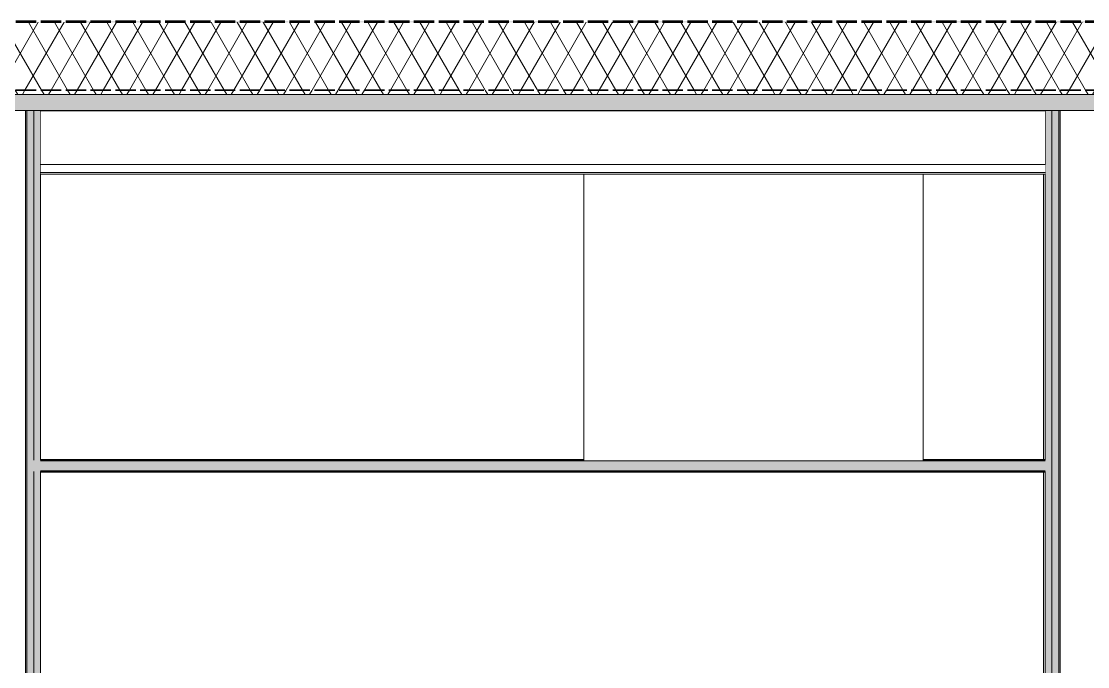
# Model space of a CAD drawing. Header units: millimetres. Extents: x -48147 to 1417267, y -496296 to 18123.
# Drawn here: x 1394283 to 1396641, y -476579 to -475152 of the extents above; entities that cross this region are included whole.
import ezdxf

# ---------------------------------------------------------------- set-up
doc = ezdxf.new("R2010")
doc.units = ezdxf.units.MM
doc.header["$MEASUREMENT"] = 0
doc.linetypes.add('Hidden Line', pattern=[55, 45, -10])
doc.linetypes.add('Wipeout_Contour', pattern=[1000, 0, -1000])
for name, color, linetype in [('A-25-M_Wall_Int', 7, 'Continuous'), ('New_A-20-M_Ceiling', 7, 'Continuous'), ('New_A-20-M_Roof', 7, 'Continuous'), ('New_A-25-M_Wall_Int', 7, 'Continuous'), ('S-280-M_STRUCT_FRAME.IFC Import', 7, 'Continuous')]:
    doc.layers.add(name, color=color, linetype=linetype)
for name, color, linetype, lineweight in [('A-25-M_Wall_Int_Pen_No__87', 8, 'Continuous', 20), ('New_A-20-M_Roof_Pen_No__195', 7, 'Continuous', 35), ('New_A-20-M_Roof_Pen_No__4', 7, 'Continuous', 20), ('New_A-20-M_Roof_Pen_No__85', 8, 'Continuous', 20), ('New_A-25-M_Wall_Int_Pen_No__1', 7, 'Continuous', 13), ('New_A-25-M_Wall_Int_Pen_No__87', 8, 'Continuous', 20), ('S-280-M_STRUCT_FRAME.IFC Import_Pen_No__90', 8, 'Continuous', 20)]:
    doc.layers.add(name, color=color, linetype=linetype, lineweight=lineweight)
for name, color, linetype, lineweight, true_color in [('New_A-20-M_Ceiling_Pen_No__107', 7, 'Continuous', 15, 0xa6a6a6), ('New_A-20-M_Ceiling_Pen_No__29', 7, 'Continuous', 50, 0x2a2a2a), ('New_A-20-M_Roof_Pen_No__149', 7, 'Continuous', 0, 0x2a2a2a), ('New_A-20-M_Roof_Pen_No__162', 7, 'Continuous', 0, 0xe47200), ('New_A-20-M_Roof_Pen_No__81', 7, 'Continuous', 20, 0x6a6a6a), ('New_A-25-M_Wall_Int_Pen_No__107', 7, 'Continuous', 15, 0xa6a6a6)]:
    doc.layers.add(name, color=color, linetype=linetype, lineweight=lineweight, true_color=true_color)
pattern_1 = [(60, (1376122.47, -491272.82), (-43.30127, 25), []), (120, (1376122.47, -491272.82), (43.30127, 25), [])]

# ---------------------------------------------------------------- blocks, each defined once
blk = doc.blocks.new('Section Elem_46_2', base_point=(1376122.5, -491272.8))
at = {"color": 254, "linetype": 'Wipeout_Contour', "lineweight": 0, "ltscale": 5895368.839569402}
blk.add_wipeout([(1394325.2, -475490), (1394325.2, -476122.8), (1395527.1, -476122.8), (1395527.1, -475490)], dxfattribs=at).dxf.layer = 'New_A-25-M_Wall_Int'
at = {"color": 254, "linetype": 'Wipeout_Contour', "lineweight": 0, "ltscale": 5900987.749527501}
blk.add_wipeout([(1396277.1, -476122.8), (1396543.5, -476122.8), (1396543.5, -475490), (1396277.1, -475490)], dxfattribs=at).dxf.layer = 'New_A-25-M_Wall_Int'
blk = doc.blocks.new('Section Elem_48_2', base_point=(1376122.5, -491272.8))
at = {"layer": 'New_A-25-M_Wall_Int_Pen_No__1', "linetype": 'Continuous'}
blk.add_line((1396562.2, -475349.3), (1396562.2, -479122.8), dxfattribs=at)
at = {"color": 254, "linetype": 'Wipeout_Contour', "lineweight": 0, "ltscale": 10326759.26373138}
blk.add_wipeout([(1396547.1, -475350.5), (1396547.1, -475469), (1396547.1, -475469), (1396547.1, -475469), (1396547.2, -475469), (1396547.2, -475349.3), (1396547.1, -475349.3)], dxfattribs=at).dxf.layer = 'New_A-25-M_Wall_Int'
at = {"color": 254, "linetype": 'Wipeout_Contour', "lineweight": 0, "ltscale": 5903603.184146689}
blk.add_wipeout([(1396580.2, -479122.8), (1396644.2, -479122.8), (1396644.2, -475349.3), (1396580.2, -475349.3)], dxfattribs=at).dxf.layer = 'New_A-25-M_Wall_Int'
at = {"color": 254, "linetype": 'Wipeout_Contour', "lineweight": 0, "ltscale": 5901492.503934516}
blk.add_wipeout([(1396543.5, -475490), (1396543.5, -476122.8), (1396543.7, -476122.8), (1396543.7, -475490)], dxfattribs=at).dxf.layer = 'New_A-25-M_Wall_Int'
at = {"color": 254, "linetype": 'Wipeout_Contour', "lineweight": 0, "ltscale": 5903858.517646777}
blk.add_wipeout([(1396543.7, -476147.8), (1396543.5, -476147.8), (1396543.5, -479122.8), (1396543.7, -479122.8)], dxfattribs=at).dxf.layer = 'New_A-25-M_Wall_Int'
at = {"layer": 'New_A-25-M_Wall_Int_Pen_No__107', "linetype": 'Continuous'}
blk.add_hatch(color=256, dxfattribs=at).paths.add_polyline_path([(1396562.2, -479122.8), (1396577.2, -479122.8), (1396577.2, -475349.3), (1396562.2, -475349.3)])
at = {"layer": 'New_A-25-M_Wall_Int_Pen_No__107', "linetype": 'Continuous', "lineweight": 0, "true_color": 0x535353}
blk.add_hatch(color=251, dxfattribs=at).paths.add_polyline_path([(1396577.2, -479122.8), (1396580.2, -479122.8), (1396580.2, -475349.3), (1396577.2, -475349.3)])
at = {"layer": 'New_A-25-M_Wall_Int_Pen_No__1', "linetype": 'Continuous'}
for p, q in [((1396577.2, -475349.3), (1396577.2, -479122.8)), ((1396580.2, -475349.3), (1396580.2, -479122.8))]:
    blk.add_line(p, q, dxfattribs=at)
at = {"color": 254, "linetype": 'Wipeout_Contour', "lineweight": 0, "ltscale": 8852046.600815443}
blk.add_wipeout([(1396543.7, -476122.8), (1396547.2, -476122.8), (1396547.2, -475489.1), (1396547.1, -475489.1), (1396547.1, -475490), (1396543.7, -475490)], dxfattribs=at).dxf.layer = 'New_A-25-M_Wall_Int'
at = {"color": 254, "linetype": 'Wipeout_Contour', "lineweight": 0, "ltscale": 5903865.446609885}
blk.add_wipeout([(1396543.7, -476147.8), (1396543.7, -479122.8), (1396547.2, -479122.8), (1396547.2, -476147.8)], dxfattribs=at).dxf.layer = 'New_A-25-M_Wall_Int'
at = {"layer": 'New_A-25-M_Wall_Int_Pen_No__107', "linetype": 'Continuous'}
blk.add_hatch(color=256, dxfattribs=at).paths.add_polyline_path([(1396547.2, -475349.3), (1396547.2, -479122.8), (1396562.2, -479122.8), (1396562.2, -475349.3)])
at = {"layer": 'New_A-25-M_Wall_Int_Pen_No__1', "linetype": 'Continuous'}
for p, q in [((1396547.2, -475349.3), (1396547.2, -476122.8)), ((1396547.2, -476147.8), (1396547.2, -479122.8))]:
    blk.add_line(p, q, dxfattribs=at)
at = {"layer": 'New_A-25-M_Wall_Int_Pen_No__87', "linetype": 'Continuous'}
for p, q in [((1396543.5, -475490), (1396543.5, -476122.8)), ((1396543.5, -476147.8), (1396543.5, -479122.8))]:
    blk.add_line(p, q, dxfattribs=at)
blk = doc.blocks.new('Section Elem_49_2', base_point=(1376122.5, -491272.8))
at = {"layer": 'New_A-25-M_Wall_Int_Pen_No__107', "linetype": 'Continuous', "lineweight": 0, "true_color": 0x535353}
blk.add_hatch(color=251, dxfattribs=at).paths.add_polyline_path([(1394292.2, -479122.8), (1394295.2, -479122.8), (1394295.2, -475349.3), (1394292.2, -475349.3)])
at = {"layer": 'New_A-25-M_Wall_Int_Pen_No__107', "linetype": 'Continuous'}
for points in [[(1394295.2, -479122.8), (1394310.2, -479122.8), (1394310.2, -476147.8), (1394310.2, -476122.8), (1394310.2, -475349.3), (1394295.2, -475349.3)], [(1394310.2, -476122.8), (1394325.2, -476122.8), (1394325.2, -475349.3), (1394310.2, -475349.3)], [(1394310.2, -479122.8), (1394325.2, -479122.8), (1394325.2, -476147.8), (1394310.2, -476147.8)]]:
    blk.add_hatch(color=256, dxfattribs=at).paths.add_polyline_path(points)
at = {"layer": 'New_A-25-M_Wall_Int_Pen_No__1', "linetype": 'Continuous'}
for p, q in [((1394310.2, -475349.3), (1394310.2, -476122.8)), ((1394325.2, -475349.3), (1394325.2, -476122.8)), ((1394310.2, -476147.8), (1394310.2, -479122.8)), ((1394325.2, -476147.8), (1394325.2, -479122.8))]:
    blk.add_line(p, q, dxfattribs=at)
at = {"color": 254, "linetype": 'Wipeout_Contour', "lineweight": 0, "ltscale": 5894701.385407555}
blk.add_wipeout([(1394228.2, -479122.8), (1394292.2, -479122.8), (1394292.2, -475349.3), (1394228.2, -475349.3)], dxfattribs=at).dxf.layer = 'New_A-25-M_Wall_Int'
at = {"layer": 'New_A-25-M_Wall_Int_Pen_No__1', "linetype": 'Continuous'}
for p, q in [((1394292.2, -475349.3), (1394292.2, -479122.8)), ((1394295.2, -475349.3), (1394295.2, -479122.8))]:
    blk.add_line(p, q, dxfattribs=at)
blk = doc.blocks.new('Section Elem_263_2', base_point=(1376122.5, -491272.8))
at = {"layer": 'New_A-20-M_Ceiling_Pen_No__107', "linetype": 'Continuous'}
blk.add_hatch(color=256, dxfattribs=at).paths.add_polyline_path([(1394310.2, -476147.8), (1396547.2, -476147.8), (1396547.2, -476122.8), (1394310.2, -476122.8)])
at = {"layer": 'New_A-20-M_Ceiling_Pen_No__29', "linetype": 'Continuous'}
for p, q in [((1396547.2, -476122.8), (1394325.2, -476122.8)), ((1396547.2, -476147.8), (1394325.2, -476147.8))]:
    blk.add_line(p, q, dxfattribs=at)
blk = doc.blocks.new('*X301', base_point=(1376122.5, -491272.8))
at = {"layer": 'New_A-20-M_Roof_Pen_No__162', "linetype": 'Continuous'}
for points in [[(1394573.3, -475152.2), (1394423.3, -475152.2), (1394423.3, -475154.2), (1394573.3, -475154.2)], [(1394873.3, -475152.2), (1394723.3, -475152.2), (1394723.3, -475154.2), (1394873.3, -475154.2)], [(1395173.3, -475152.2), (1395023.3, -475152.2), (1395023.3, -475154.2), (1395173.3, -475154.2)], [(1395473.3, -475152.2), (1395323.3, -475152.2), (1395323.3, -475154.2), (1395473.3, -475154.2)], [(1395773.3, -475152.2), (1395623.3, -475152.2), (1395623.3, -475154.2), (1395773.3, -475154.2)], [(1396073.3, -475152.2), (1395923.3, -475152.2), (1395923.3, -475154.2), (1396073.3, -475154.2)], [(1396373.3, -475152.2), (1396223.3, -475152.2), (1396223.3, -475154.2), (1396373.3, -475154.2)], [(1396673.3, -475152.2), (1396523.3, -475152.2), (1396523.3, -475154.2), (1396673.3, -475154.2)]]:
    blk.add_hatch(color=256, dxfattribs=at).paths.add_polyline_path(points)
blk = doc.blocks.new('Section Elem_273_2', base_point=(1376122.5, -491272.8))
at = {"layer": 'New_A-20-M_Roof_Pen_No__4', "linetype": 'Continuous'}
blk.add_line((1396547.2, -475349.3), (1394325.2, -475349.3), dxfattribs=at)
at = {"layer": 'New_A-20-M_Roof_Pen_No__4', "linetype": 'Continuous', "flags": 128}
for points in [[(1394325.2, -475349.3), (1394310.2, -475349.3), (1394295.2, -475349.3), (1394292.2, -475349.3), (1394228.2, -475349.3), (1394225.2, -475349.3), (1394210.2, -475349.3), (1394195.2, -475349.3)], [(1396677.2, -475349.3), (1396662.2, -475349.3), (1396647.2, -475349.3), (1396644.2, -475349.3), (1396580.2, -475349.3), (1396577.2, -475349.3), (1396562.2, -475349.3), (1396547.2, -475349.3)]]:
    blk.add_lwpolyline(points, dxfattribs=at)
at = {"color": 254, "linetype": 'Wipeout_Contour', "lineweight": 0, "ltscale": 5903494.911022261}
blk.add_wipeout([(1408945.9, -475154.2), (1408945.9, -475152.2), (1385633.6, -475152.2), (1385633.6, -475154.2)], dxfattribs=at).dxf.layer = 'New_A-20-M_Roof'
at = {"layer": 'New_A-20-M_Roof'}
blk.add_blockref('*X301', (1376122.5, -491272.8), dxfattribs=at)
at = {"color": 254, "linetype": 'Wipeout_Contour', "lineweight": 0, "ltscale": 5903592.810016843}
blk.add_wipeout([(1408945.9, -475304.3), (1408945.9, -475154.2), (1385633.6, -475154.2), (1385633.6, -475304.3)], dxfattribs=at).dxf.layer = 'New_A-20-M_Roof'
at = {"layer": 'New_A-20-M_Roof_Pen_No__85', "linetype": 'Continuous'}
h = blk.add_hatch(dxfattribs=at)
h.set_pattern_fill('Batt_Insulation_0002', color=256, style=0, pattern_type=2)
h.set_pattern_definition(pattern_1)
h.paths.add_polyline_path([(1408945.9, -475304.3), (1408945.9, -475154.2), (1385633.6, -475154.2), (1385633.6, -475304.3)])
at = {"layer": 'New_A-20-M_Roof_Pen_No__195', "linetype": 'Hidden Line'}
for p, q in [((1408945.9, -475152.2), (1385633.6, -475152.2)), ((1408945.9, -475154.2), (1385633.6, -475154.2))]:
    blk.add_line(p, q, dxfattribs=at)
at = {"color": 254, "linetype": 'Wipeout_Contour', "lineweight": 0, "ltscale": 5903695.862695197}
blk.add_wipeout([(1408945.9, -475314.3), (1408945.9, -475304.3), (1385633.6, -475304.3), (1385633.6, -475314.3)], dxfattribs=at).dxf.layer = 'New_A-20-M_Roof'
at = {"layer": 'New_A-20-M_Roof_Pen_No__81', "linetype": 'Continuous', "lineweight": 0, "true_color": 0x353535}
blk.add_hatch(color=250, dxfattribs=at).paths.add_polyline_path([(1385633.6, -475349.3), (1408945.9, -475349.3), (1408945.9, -475314.3), (1385633.6, -475314.3)])
at = {"layer": 'New_A-20-M_Roof_Pen_No__85', "linetype": 'Continuous'}
h = blk.add_hatch(dxfattribs=at)
h.set_pattern_fill('Batt_Insulation_0002', color=256, style=0, pattern_type=2)
h.set_pattern_definition(pattern_1)
h.paths.add_polyline_path([(1408945.9, -475314.3), (1408945.9, -475304.3), (1385633.6, -475304.3), (1385633.6, -475314.3)])
at = {"layer": 'New_A-20-M_Roof_Pen_No__149', "linetype": 'Continuous'}
blk.add_line((1408945.9, -475314.3), (1385633.6, -475314.3), dxfattribs=at)
at = {"layer": 'New_A-20-M_Roof_Pen_No__195', "linetype": 'Hidden Line'}
blk.add_line((1408945.9, -475304.3), (1385633.6, -475304.3), dxfattribs=at)
blk = doc.blocks.new('Section Elem_433_2', base_point=(1376122.5, -491272.8))
at = {"color": 254, "linetype": 'Wipeout_Contour', "lineweight": 0, "ltscale": 5900455.035151888}
blk.add_wipeout([(1396262.1, -475490), (1396262.1, -476122.8), (1396277.1, -476122.8), (1396277.1, -475490)], dxfattribs=at).dxf.layer = 'A-25-M_Wall_Int'
at = {"layer": 'A-25-M_Wall_Int_Pen_No__87', "linetype": 'Continuous'}
blk.add_line((1396277.1, -476122.8), (1396277.1, -475490), dxfattribs=at)
blk = doc.blocks.new('Section Elem_434_2', base_point=(1376122.5, -491272.8))
at = {"color": 254, "linetype": 'Wipeout_Contour', "lineweight": 0, "ltscale": 5897672.253297903}
blk.add_wipeout([(1395527.1, -475490), (1395527.1, -476122.8), (1395542.1, -476122.8), (1395542.1, -475490)], dxfattribs=at).dxf.layer = 'A-25-M_Wall_Int'
at = {"layer": 'A-25-M_Wall_Int_Pen_No__87', "linetype": 'Continuous'}
blk.add_line((1395527.1, -475490), (1395527.1, -476122.8), dxfattribs=at)
blk = doc.blocks.new('Section Elem_435_2', base_point=(1376122.5, -491272.8))
at = {"color": 254, "linetype": 'Wipeout_Contour', "lineweight": 0, "ltscale": 5899063.643566418}
blk.add_wipeout([(1395542.1, -475490), (1395542.1, -476122.8), (1396262.1, -476122.8), (1396262.1, -475490)], dxfattribs=at).dxf.layer = 'A-25-M_Wall_Int'
blk = doc.blocks.new('Section Elem_780_2', base_point=(1376122.5, -491272.8))
at = {"color": 254, "linetype": 'Wipeout_Contour', "lineweight": 0, "ltscale": 5896710.597620606}
blk.add_wipeout([(1394325.2, -475350.5), (1396547.1, -475350.5), (1396547.1, -475349.3), (1394325.2, -475349.3)], dxfattribs=at).dxf.layer = 'S-280-M_STRUCT_FRAME.IFC Import'
at = {"color": 254, "linetype": 'Wipeout_Contour', "lineweight": 0, "ltscale": 5896890.778493408}
blk.add_wipeout([(1396547.1, -475489.1), (1394325.2, -475489.1), (1394325.2, -475490), (1396547.1, -475490)], dxfattribs=at).dxf.layer = 'S-280-M_STRUCT_FRAME.IFC Import'
at = {"color": 254, "linetype": 'Wipeout_Contour', "lineweight": 0, "ltscale": 5896787.819065929}
blk.add_wipeout([(1394325.2, -475469), (1396547.1, -475469), (1396547.1, -475350.5), (1394325.2, -475350.5)], dxfattribs=at).dxf.layer = 'S-280-M_STRUCT_FRAME.IFC Import'
at = {"color": 254, "linetype": 'Wipeout_Contour', "lineweight": 0, "ltscale": 5896888.922656592}
blk.add_wipeout([(1394325.2, -475486.8), (1394325.2, -475489.1), (1396547.2, -475489.1), (1396547.2, -475486.8)], dxfattribs=at).dxf.layer = 'S-280-M_STRUCT_FRAME.IFC Import'
at = {"layer": 'S-280-M_STRUCT_FRAME.IFC Import_Pen_No__90', "linetype": 'Continuous'}
blk.add_line((1394325.2, -475350.5), (1396547.1, -475350.5), dxfattribs=at)
at = {"color": 254, "linetype": 'Wipeout_Contour', "lineweight": 0, "ltscale": 5896875.989616686}
blk.add_wipeout([(1394325.2, -475486.8), (1396547.2, -475486.8), (1396547.2, -475469), (1394325.2, -475469)], dxfattribs=at).dxf.layer = 'S-280-M_STRUCT_FRAME.IFC Import'
at = {"layer": 'S-280-M_STRUCT_FRAME.IFC Import_Pen_No__90', "linetype": 'Continuous'}
for p, q in [((1394325.2, -475469), (1396547.1, -475469)), ((1394325.2, -475469), (1396547.1, -475469)), ((1394325.2, -475486.8), (1396547.1, -475486.8)), ((1394325.2, -475490), (1396547.1, -475490))]:
    blk.add_line(p, q, dxfattribs=at)

msp = doc.modelspace()

# ---------------------------------------------------------------- block references
at = {"layer": 'New_A-25-M_Wall_Int'}
msp.add_blockref('Section Elem_46_2', (1376122.5, -491272.8), dxfattribs=at)

# ---------------------------------------------------------------- next in the draw order: block references
for name in ['Section Elem_49_2', 'Section Elem_48_2']:
    msp.add_blockref(name, (1376122.5, -491272.8), dxfattribs=at)

# ---------------------------------------------------------------- next in the draw order: block references
at = {"layer": 'New_A-20-M_Ceiling'}
msp.add_blockref('Section Elem_263_2', (1376122.5, -491272.8), dxfattribs=at)
at = {"layer": 'New_A-20-M_Roof'}
msp.add_blockref('Section Elem_273_2', (1376122.5, -491272.8), dxfattribs=at)

# ---------------------------------------------------------------- next in the draw order: block references
at = {"layer": 'A-25-M_Wall_Int'}
for name in ['Section Elem_434_2', 'Section Elem_433_2']:
    msp.add_blockref(name, (1376122.5, -491272.8), dxfattribs=at)

# ---------------------------------------------------------------- next in the draw order: block references
msp.add_blockref('Section Elem_435_2', (1376122.5, -491272.8), dxfattribs=at)

# ---------------------------------------------------------------- next in the draw order: block references
at = {"layer": 'S-280-M_STRUCT_FRAME.IFC Import'}
msp.add_blockref('Section Elem_780_2', (1376122.5, -491272.8), dxfattribs=at)

doc.saveas('drawing.dxf')
